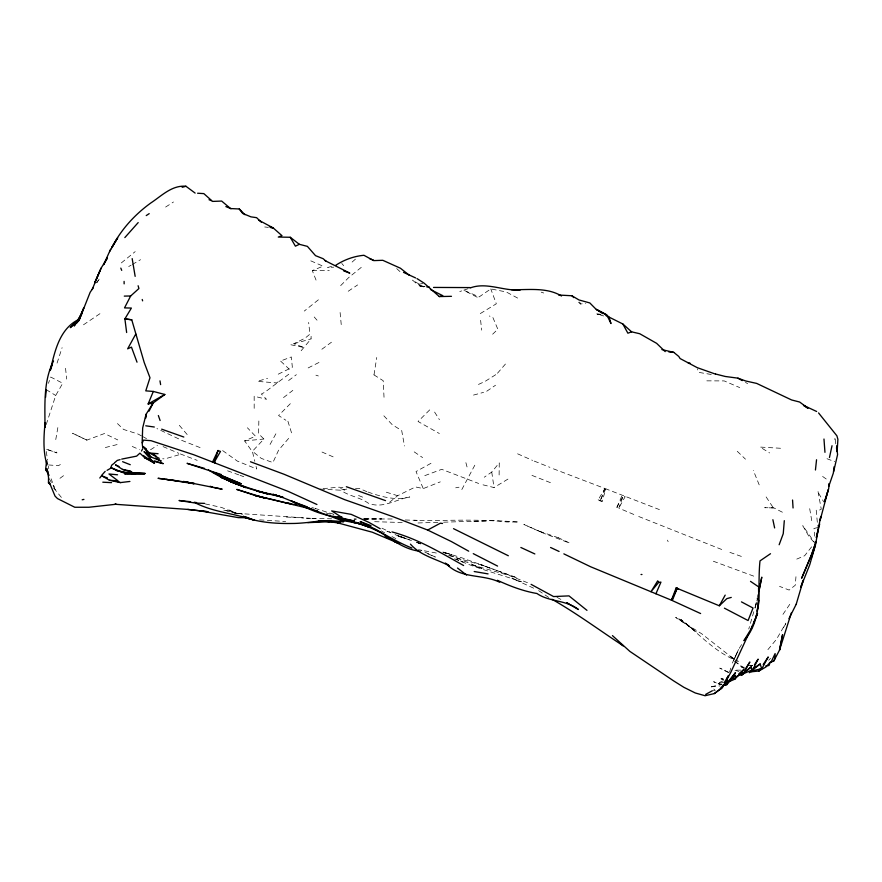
<?xml version="1.0" encoding="UTF-8"?>
<svg xmlns="http://www.w3.org/2000/svg" width="882" height="882" viewBox="0 0 882 882"><rect width="100%" height="100%" fill="white"/><g stroke="black" fill="none" stroke-linecap="round" stroke-linejoin="round"><path stroke-width="0.66" stroke-dasharray="4.41 3.31" d="M499.113 474.968L499.256 462.874L491.748 472.079L484.24 477.217M301.148 350.727L311.059 338.897L311.103 336.296M258.845 421.012L258.602 433.735L263.894 439.038L252.969 450.724M795.961 576.718L795.255 585.24L789.136 590.069L779.512 586.365M374.023 374.773L376.735 357.497M55.764 439.567L58.047 426.469M46.228 424.507L55.72 395.478L62.732 383.251L50.726 377.055L48.455 383.328M757.958 594.534L754.893 608.867L757.616 598.371L754.143 610.509M753.801 611.722L748.763 629.031M553.433 468.816L604.909 488.496L598.161 499.829L600.135 500.921L602.219 501.296L605.824 488.837L659.416 509.598M729.612 671.919L730.781 668.126M57.065 363.086L62.104 347.673M604.909 488.496L600.135 500.921L605.824 488.837M616.893 507.282L622.075 495.397L625.151 496.654L618.8 508.12L616.893 507.282L623.265 495.871L618.8 508.12L634.698 514.845M738.565 649.461L733.57 660.53L737.484 651.908M732.336 663.066L738.047 650.673M474.803 465.211L461.705 489.775M767.902 649.637L776.535 639.241L785.829 623.166M270.068 444.451L276.761 432.191M783.37 627.741L786.171 623.177M739.27 648.325L742.104 643.794M789.765 604.313L782.257 615.404M96.689 282.835L99.677 278.403L96.755 282.67M811.616 546.851L804.649 555.737L793.745 560.39M288.646 438.376L278.591 450.184L272.902 462.576L261.304 458.408L252.318 451.154L254.821 461.341M497.492 373.229L506.356 362.965M768.707 660.287L770.537 658.369M290.321 403.702L278.569 415.521L285.878 420.251M340.661 285.636L348.655 277.61L362.282 266.551M429.699 409.887L418.057 421.486L439.357 433.525M492.652 334.201L497.834 329.207L492.74 317.178L489.301 316.01M352.116 262.064L355.931 258.713M121.341 262.913L135.189 251.613M83.481 324.797L100.46 313.342M318.391 299.803L304.279 311.07M389.679 502.167L397.639 495.706L415.499 486.93L423.261 488.595L440.283 481.859M283.508 397.595L292.835 390.384M288.612 380.539L296.363 374.685M59.965 478.309L65.014 474.604M321.875 349.25L331.456 342.227M288.8 374.222L264.765 392.281L261.37 394.034L266.54 399.314L254.17 396.205L254.181 410.814M278.128 381.829L276.584 382.909L257.324 381.377L267.555 378.312M517.635 298.072L506.235 291.953L490.8 288.932L479.169 296.892L463.656 290.222L459.765 291.556M486.732 391.244L495.53 385.236M348.225 291.247L357.607 284.941M165.629 207.05L173.489 201.989M150.491 449.787L157.448 445.388M495.717 374.707L485.1 381.388L476.6 385.291M278.227 374.188L292.35 367.287L291.336 356.956L280.322 361.091M480.293 313.584L496.323 303.783L490.8 288.932M483.038 484.846L494.019 487.548L508.286 478.893M773.536 507.944L764.705 507.701L773.723 507.834L783.536 512.806M128.717 266.54L131.087 265.173M132.267 264.49L140.547 259.694M60.362 464.538L58.388 465.685L48.135 464.913M430.978 463.304L416.017 471.55L423.261 488.595M308.149 367.937L319.516 362.193M55.875 452.488L56.988 452.896L45.93 449.07L55.875 452.488L56.724 452.069M290.917 344.763L304.246 347.574L293.794 343.771L305.106 338.148L309.935 334.157L308.645 322.437M819.565 510.017L821.274 509.245L818.044 491.572M723.394 680.728L717.342 683.385L713.615 681.731L721.674 684.653M250.874 449.655L244.612 440.879L255.515 436.226L247.379 427.77M316.054 280.112L312.305 270.587L323.099 266.188L308.887 260.025M86.877 440.118L72.556 433.249L86.877 440.118L104.429 433.536L117.769 439.92M424.793 475.641L441.728 469.334L478.672 483.479M468.033 288.701L463.656 290.222L478.143 297.73M178.859 454.814L165.088 458.838L162.674 458.794M293.794 343.771L311.059 338.897M712.899 690.871L715.258 690.341L711.333 686.858L721.498 684.101M473.502 395.081L483.568 392.369M331.555 266.474L327.63 267.478L333.716 267.169M817.801 527.524L813.91 528.516L814.703 536.157M117.097 444.572L105.498 447.494L102.896 446.501M422.831 283.442L417.616 284.555L412.522 280.09L422.996 286.507L419.986 286.363L425.08 286.385M320.177 489.102L340.706 490.205L346.758 489.08M455.707 487.812L459.004 487.206M323.176 488.617L338.853 487.184L345.27 487.856M723.637 682.503L717.342 683.385L723.979 685.49M578.537 302.173L580.433 304.003L585.802 303.397M711.333 686.858L720.186 685.909M244.612 440.879L263.894 439.038M443.624 522.199L495.276 520.556L518.781 522.023L506.742 521.968C476.004 518.561 444.958 521.163 414.088 520.248M437.847 522.331L415.213 523.059M473.877 521.527L486.158 520.997M312.305 270.587L329.262 270.355M356.604 519.046L353.969 519.09L356.56 519.057M364.354 518.958L381.597 518.925L361.885 518.991L369.547 518.881M364.608 518.958L392.314 518.991M355.501 488.408L359.327 488.408L366.857 491.693M740.88 670.133L734.122 670.133L738.929 671.445M706.835 380.848L724.199 380.914L739.722 387.595M259.628 519.873L285.669 521.505M402.236 522.508L373.152 521.648M750.053 665.282L752.677 665.337M723.582 679.813L721.024 678.82L724.817 678.897M405.279 519.983L420.505 520.435M230.213 511.593L223.223 510.028L242.473 514.118L233.962 513.159L315.602 518.649L306.793 518.351L331.621 518.803M286.242 517.017L303.805 518.01M780.526 448.265L760.041 447.064L769.611 452.94M419.986 286.363L425.4 286.793M600.973 314.698L597.026 314.378L603.718 315.943M744.386 667.255L741.718 667.035L734.761 661.302M721.024 678.82L723.681 679.052M264.71 226.972L268.36 227.391M748.741 665.249L752.567 665.723M436.314 553.036L418.476 549.684M205.297 503.931L221.228 507.348L238.096 513.886M596.849 313.749L600.885 314.378M711.234 374.464L698.39 372.325L697.519 368.819M448.629 555.473L483.612 565.649L502.211 572.473M311.886 507.58L314.224 508.197M325.965 512.971L333.506 514.978M333.837 514.305L315.326 508.484L317.366 509.245M368.103 492.068C381.41 496.809 395.632 500.822 409.744 496.963C395.93 499.333 382.479 509.19 368.268 503.148C359.768 497.15 349.173 496.268 340.706 490.205M445.355 552.771L462.686 558.097L517.249 577.919L499.047 571.338M386.316 492.2L397.639 495.706M444.109 552.397L451.992 554.877L443.381 552.077M231.382 511.847L237.92 513.963M315.921 375.17L318.336 375.964M401.244 536.951L411.464 540.556M416.855 542.298L420.593 543.555M541.228 292.174L543.687 293M398.047 535.672L410.869 540.434M721.708 549.486L638.149 516.279M416.778 542.419L420.659 543.786M729.91 552.375L742.732 556.906M598.161 499.829L602.219 501.296M227.589 470.812L238.768 474.858M422.996 286.507L417.616 284.555L425.245 287.631M240.014 475.31L243.796 476.71M454.495 558.824L463.127 562.032L456.005 559.056C476.975 568.89 499.664 574.05 521.383 581.833L511.946 578.195L534.205 588.448M753.702 576.133L710.451 560.169M401.156 536.807L408.443 539.53M826.996 458.728L834.681 461.65M200.093 447.604L182.42 440.636L156.941 428.575M483.612 565.649L480.911 564.623L491.252 568.681M442.687 552.11L481.925 568.471L471.462 564.712L508.903 575.406L530.501 583.862M180.336 453.943L197.193 460.371M340.639 488.562L346.56 490.844M550.423 482.663L531.945 475.376M534.26 461.099L549.905 467.339M390.561 532.684L386.978 531.251L390.792 532.783M401.343 536.973L404.926 538.406M358.544 495.508L364.266 497.812M416.833 542.397L420.505 543.951M163.071 446.612L178.803 453.315M322.007 452.036L334.443 457.416M229.044 509.961L237.313 513.556M427.836 553.786L435.366 557.071L420.857 550.192M517.602 453.811L532.574 460.415M132.234 446.457L139.433 449.622M395.081 534.536L402.049 537.8L397.584 535.694M743.956 668.082L741.718 667.035L743.713 668.336M729.116 672.503L719.778 668.104L728.576 672.657M381.95 528.186L389.767 531.967M391.95 536.565L396.525 538.979M556.983 597.312L561.547 599.76M141.484 435.906L138.099 434.076L123.513 429.435L117.108 423.228M142.619 436.524L147.14 438.96M548.703 597.423L538.637 590.631M381.233 530.887L384.629 532.783M745.477 382.413L747.638 383.626M46.184 389.612L55.72 395.478M734.089 658.722L728.786 655.436L734.651 659.637L701.763 633.816L675.667 617.422L691.301 627.797L678.39 618.392L696.67 632.173L681.025 619.572C699.426 634.345 715.721 652.945 738.333 661.357L735.147 659.383M373.902 374.861L383.196 380.704L384.089 398.576M414.209 451.882L422.61 457.593M822.608 476.445L828.496 480.613M222.639 450.592L237.357 461.099L256.695 468.981L256.067 466.435M734.904 661.257L744.452 668.413M396.691 268.591L401.519 273.012M280.697 361.168L289.274 369.194M737.253 451.297L745.488 459.18M53.714 488L62.787 499.135M813.755 541.912L809.389 537.171L802.774 525.727L815.497 543.808M314.224 316.991L317.035 320.199M341.775 263.453L343.66 265.658M179.322 425.311L187.359 434.782M53.912 487.823L55.467 489.697M383.868 415.808L392.181 424.639L401.707 430.614L404.485 445.983M766.138 496.941L773.128 507.536M434.606 412.081L439.412 419.678M818.617 493.247L823.821 502.023M49.194 478.672L54.364 487.448L51.156 478.827M759.193 484.868L753.294 470.349M667.453 540.126L668.137 541.68M579.728 301.986L580.433 304.003M287.918 421.254L292.218 435.024M465.894 462.675L467.262 467.758M835.783 442.235L834.901 438.652L835.794 443.855M48.356 466.159L48.797 468.662M809.698 508.682L812.179 523.202M491.748 472.079L494.019 487.548M46.294 451.54L47.562 460.206M65.533 368.279L66.712 379.084M480.613 320.331L481.682 330.133M340.11 312.526L341.345 325.811M816.225 510.193L817.68 526.19M558.449 537.777L538.825 531.085L541.294 532.078L523.853 524.481L543.885 533.367L569.684 543.08L558.449 537.777"/><path stroke-width="1.32" d="M775.08 657.608L775.113 653.584L770.945 662.393M612.439 635.613L629.869 651.401L673.683 680.915L683.881 687.321L695.314 692.987L705.049 695.733L714.266 693.594L722.887 686.935L730.902 672.117L750.439 630.013L743.945 640.641C763.867 618.337 757.054 587.93 760.008 560.886L770.504 553.72M50.428 484.416L48.466 482.895L48.543 477.581L47.176 468.739L45.61 469.5L49.072 475.321M784.307 520.667L783.249 533.687L779.148 544.745M45.577 397.319L46.184 389.612M815.442 470.007L816.545 459.765M829.201 483.832L828.639 488.904L824.626 501.527L828.264 489.753L820.15 520.215L820.811 516.499L816.335 537.612L819.687 523.974M834.085 466.754L833.325 473.116L828.86 486.07L829.168 483.689M145.541 418.311L146.048 414.342L153.148 402.997L164.846 394.475L153.314 391.443L145.773 390.858L149.984 377.75L144.229 362.568L131.76 319.802L124.891 318.876L126.644 332.514M145.563 418.079L146.048 414.342L142.675 427.957L142.123 443.315L143.49 440.118L151.009 440.68L193.632 454.704L288.403 491.483L316.936 504.504M757.23 610.432L757.594 607.874M758.156 604.049L758.707 600.212M757.208 611.678L758.807 602.66L758.564 588.107M818.132 530.214L815.464 544.955L809.742 564.745L800.746 587.269L802.774 581.227M758.994 591.127L761.783 577.148L758.763 591.635M829.455 457.515L832.035 445.719M833.589 471.815L837.58 454.605L836.665 445.807M742.688 673.153L741.255 675.38L742.997 674.256L743.383 672.635L740.648 673.043M803.359 580.069L796.226 604.192M218.041 450.504L212.474 462.223L214.491 461.804L220.5 451.452L218.041 450.504L214.491 461.804L215.098 463.271M811.429 557.578L815.464 544.955M791.352 612.891L779.545 650.023L773.856 660.905L770.129 662.558M52.358 364.553L50.23 370.539C54.827 351.157 59.546 328.258 79.468 319.097M563.852 553.863L590.532 566.718L671.478 600.212L676.152 587.919L719.315 605.78L726.823 598.646L731.255 597.412M149.069 411.122L153.148 402.997L148.132 403.956L153.314 391.443M752.489 625.625L750.979 629.252L757.539 613.541L753.504 623.21M53.537 361.003C43.207 381.123 45.015 405.213 44.982 427.064M773.856 660.905L775.102 658.005M101.088 268.183L94.661 282.924L101.088 268.183L107.174 258.217M655.921 593.773L660.96 582.109L658.7 582.352L651.004 591.69L657.707 580.841L658.7 582.352M109.577 251.579L117.681 237.831L111.937 247.313C121.088 229.607 134.692 214.613 150.811 202.981C161.615 195.87 171.946 184.988 185.948 186.267L195.12 193.081M110.614 249.198L103.668 264.666L107.317 258.161M796.214 604.225L788.982 618.624M100.063 270.542L92.191 289.494M726.845 684.664L735.478 672.657L725.478 684.961L726.845 684.664L727.859 682.37L722.832 685.832M671.478 600.212L677.233 588.129L672.293 600.565L700.617 613.541M749.27 672.69L751.883 671.456L758.123 659.13L754.441 664.785M82.291 312.724L77.153 322.79L83.713 308.083L78.873 320.805L90.151 292.295L93.084 288.017M138.11 285.746L138.926 288.524L130.668 295.977L124.516 307.895L131.385 308.061L124.891 318.876L131.76 319.802M141.495 451.022L142.619 448.927M762.401 667.74L768.222 656.969L763.195 664.51M135.762 334.058L127.658 348.831L131.462 347.122L137.019 362.182M719.315 605.78L725.18 595.107M742.997 674.256L749.843 662.018L744.838 669.813M727.187 677.927L728.444 675.711L724.331 682.525M721.597 687.078L720.23 689.349L727.551 680.176M82.191 312.713L74.154 325.998L77.914 320.883M101.805 475.189L105.179 471.385M760.317 668.821L758.884 670.982L751.773 671.753M99.798 478.011L101.717 475.497M124.836 237.589L138.187 222.584M80.174 317.807L70.273 327.663L77.638 320.816M725.478 684.961L735.5 675.414L734.938 679.118L728.686 681.808M48.466 482.895L49.249 482.178L55.048 496.125L57.495 498.573L74.794 507.26L88.928 507.249L116.204 504.239L114.914 504.261L187.767 509.421L207.788 511.703L187.767 509.421M114.528 462.785L117.273 460.415L120.095 459.643M738.818 673.87L743.581 669.758L734.938 679.118L733.096 678.798M741.255 675.38L751.321 666.803L751.883 671.456M752.236 670.32L760.152 663.992L761.739 668.788L758.884 670.982L765.819 667.079L770.195 662.228L768.994 665.535L765.797 665.855M751.321 666.803L741.078 674.785L751.684 670.122M113.976 463.403L111.76 465.123L110.482 468.386L107.064 470.338M714.266 693.594L722.06 688.015M753.283 668.556L760.152 663.992M146.236 215.583L149.201 213.642M736.525 676.748L743.383 672.635M335.469 265.482C343.925 259.848 353.803 256.221 363.924 255.284L373.736 260.609L382.788 260.3L400.417 268.227L409.446 275.371M148.132 403.956L164.846 394.475M705.666 694.388L712.336 690.749M250.477 461.76L283.971 474.229L344.608 499.642L392.292 516.433L427.66 530.049L440.327 523.213L442.532 523.478M326.108 261.259L323.143 258.702L315.513 255.648L307.388 246.365L299.34 244.303L295.404 246.166L290.255 237.269L278.282 237.06L281.997 235.692L273.222 227.942L258.724 220.18M733.085 676.472L735.5 675.414M665.193 351.62L656.638 343.341L639.726 333.727L631.611 331.83L627.885 333.209L622.857 324.003L605.967 315.558M182.166 187.304L185.948 186.267M470.227 287.94C486.445 281.788 503.457 291.181 520.281 289.969M417.01 278.591L424.132 283.166L439.302 296.561L442.808 295.69L430.405 289.472M751.31 671.015L761.728 668.677M82.191 499.785L83.922 499.399M121.716 459.103L136.644 456.126L139.918 453.15L144.769 457.791L154.504 463.282L143.292 455.487M124.594 473.998L144.725 473.81C133.347 473.744 120.878 473.612 110.878 467.57L125.906 473.81M107.45 477.934L102.268 476.071L109.423 480.238L120.404 482.597L129.908 481.451M341.995 517.039C317.311 517.061 296.418 500.744 273.045 494.394L281.104 496.809M330.1 521.692L307.84 522.651M120.47 482.597L116.523 481.197M470.095 287.587L433.525 287.433M511.472 289.693C528.042 290.024 546.763 287.025 561.503 295.999M124.285 296.109L130.668 295.977M439.302 296.561L451.474 296.319M126.942 473.656L135.883 473.612L132.267 473.667L116.192 470.536M641.038 574.491L641.964 574.491M247.214 517.745L238.338 517.635L199.277 510.722M190.567 501.693L179.002 500.513L195.76 503.104L204.569 503.379M244.909 214.69L239.287 208.979L230.544 208.549L221.658 201.063L212.584 201.405L203.83 193.61L197.612 193.235M102.808 482.2L111.551 482.641M558.681 295.029L571.878 295.757L579.011 299.968L589.815 302.934L596.023 309.229L607.003 315.293L610.994 323.54L609.065 317.211L605.967 314.345L596.331 309.395L602.781 313.606M329.052 521.626L318.975 520.92L343.76 521.648L325.392 520.821L313.794 521.747L323.804 520.931L340.419 523.269C324.4 518.781 308.259 523.489 292.074 523.478C275.846 523.754 259.286 522.486 243.873 517.095L250.521 519.057C232.209 513.28 213.025 511.769 195.76 503.104M109.423 480.238L118.089 480.877L108.949 473.987L117.538 474.781M426.756 286.893L429.468 287.113M146.412 449.026L143.204 446.689L149.455 452.995L158.087 453.712M668.876 351.94L673.804 352.37L678.776 356.46L680.099 358.555L697.232 367.651L715.478 374.111M446.435 563.841C460.591 579.121 482.344 573.752 499.719 582.252M270.785 227.666L273.222 227.942L269.374 226.696M175.805 480.635L158.021 478.298L188.946 482.531M807.824 408.079L799.665 402.038L791.617 399.965L756.657 383.405L745.632 380.969L737.892 378.158L725.258 376.471L715.622 374.023M360.043 523.643L340.75 520.204L323.903 513.941M145.762 425.808L154.317 427.02M166.477 479.422L194.04 483.744L183.467 481.451L222.165 489.19L213.973 487.459M191.581 482.917L194.216 483.303M194.194 502.244L196.609 502.597M285.206 502.696L291.468 503.721M293.982 504.129L296.484 504.537M335.601 517.558L354.608 521.086L338.082 517.15M474.207 571.525L488.077 573.884M673.804 352.37L661.897 349.603M338.004 518.142L359.757 523.732L341.058 518.329L367.573 526.356L364.597 525.253L379.547 531.857L375.225 529.376C389.8 537.381 402.754 549.453 419.986 551.228M351.532 522.089L360.165 523.853M118.993 466.457L115.476 464.858L122.477 469.389L130.679 471.098M283.045 497.172C257.004 491.726 231.007 484.45 208.417 469.852M275.834 495.221L256.629 490.987L267.455 493.909L248.945 488.055M293.353 504.526L255.196 495.508L236.784 489.422L266.022 498.418L255.196 495.508L311.114 508.991L304.433 506.863L312.658 509.598M150.943 459.743L144.769 457.791L152.321 461.021L163.28 463.645L154.637 460.911M337.475 522.817L372.325 532.221L398.84 543.378M567.159 603.012L578.394 609.506C566.31 599.76 549.541 602.186 536.929 593.498C523.191 591.172 510.028 586.111 497.415 580.301M397.429 542.695L394.96 542.011L399.656 543.312M687.673 362.535L690.165 363.252M204.503 468.397L187.061 463.326L221.173 474.483M273.045 494.394L282.56 497.239M210.026 486.258L212.661 487.062M346.361 486.721L385.522 500.623M122.477 469.389L133.072 472.84L145.078 473.436L133.072 472.84L128.375 470.712M391.961 531.923C417.748 538.759 440.548 552.661 463.612 565.516M248.062 518.109L254.567 520.314L246.144 517.072M247.732 487.636L230.621 481.77L245.99 487.636L220.522 477.151L238.394 484.505L228.107 480.304L218.328 474.924M183.82 437.031L161.671 429.159M362.094 524.547L370.275 527.392L364.597 525.253M371.002 525.617L360.176 521.615C377.827 529.652 393.835 540.853 411.927 548.053M356.493 522.519L367.882 526.675L356.372 522.409M343.605 270.829L349.779 273.122L325.039 260.62M300.167 504.284L307.421 506.963M298.954 503.843L291.247 500.954L310.707 508.815M311.842 509.278L318.259 511.703M676.152 587.919L678.501 588.823M122.609 461.694L130.26 464.704M369.503 258.613L373.549 260.212M209.012 199.729L211.404 200.677M314.609 510.237L318.038 511.615M152.321 461.021L144.163 451.838L150.91 456.964L161.219 461.088L155.541 458.001M316.274 510.887L322.625 513.445M225.869 206.586L231.04 208.681M213.157 472.322L241.326 483.854L215.958 473.127M243.344 516.235L246.762 517.668M395.963 541.713L385.191 536.598L396.878 542.033M427.66 530.049L451.33 541.526L468.706 551.184M403.515 272.362L415.598 277.929M520.865 547.479L534.845 553.951M550.577 547.49L559.078 551.459M724.409 608.172L748.09 620.531L753.041 608.029L741.464 601.888M508.33 555.759L453.524 528.66M497.58 566.09L473.27 553.653M816.644 411.497L803.491 405.345L807.769 408.146M531.107 584.358L553.576 596.563L568.978 595.879L586.971 610.355M144.163 451.838L148.705 454.307M149.455 452.995L159.245 458.364M551.956 599.242C576.685 613.321 599.528 630.299 623.287 645.867L620.939 644.003M737.892 378.158L742.225 380.583M380.175 528.737L368.808 522.32L351.19 514.36L331.665 510.91L340.871 516.742M566.663 602.715L568.714 603.894M750.505 581.359L758.575 586.828M445.322 563.047L449.467 565.924C436.292 558.912 420.692 555.836 410.45 544.15M153.898 454.473L156.037 456.027M290.255 237.269L299.34 244.303M457.504 568.03L466.578 575.075M622.857 324.003L631.611 331.83M261.381 222.264L256.596 217.667L250.94 216.851L242.671 213.433L239.287 208.979M571.878 295.757L573.774 297.587M48.047 471.991L45.61 469.5L46.592 461.165L47.209 463.656M818.551 412.919L836.897 435.829L837.9 439.291L837.139 451.672L836.467 447.769M143.204 446.689L150.91 456.964M120.812 268.106L121.705 270.366M158.352 415.543L160.105 420.516M47.033 464.869C42.843 451.375 43.736 436.557 45.092 422.632L45.18 427.329M142.222 299.472L142.619 300.85M135.155 276.364L132.179 258.613M772.875 519.696L774.628 527.943M159.984 380.859L160.623 384.618M142.278 444.296L142.785 447.769M823.975 439.027L824.957 452.323M792.554 500.028L793.061 507.977M124.097 281.391L124.141 283.861M756.668 614.269L756.293 616.816L756.756 614.247M782.532 634.831L779.545 650.023L782.532 634.831M816.104 541.515L811.638 554.469L801.749 578.019L811.638 554.469L816.104 541.515"/></g></svg>
